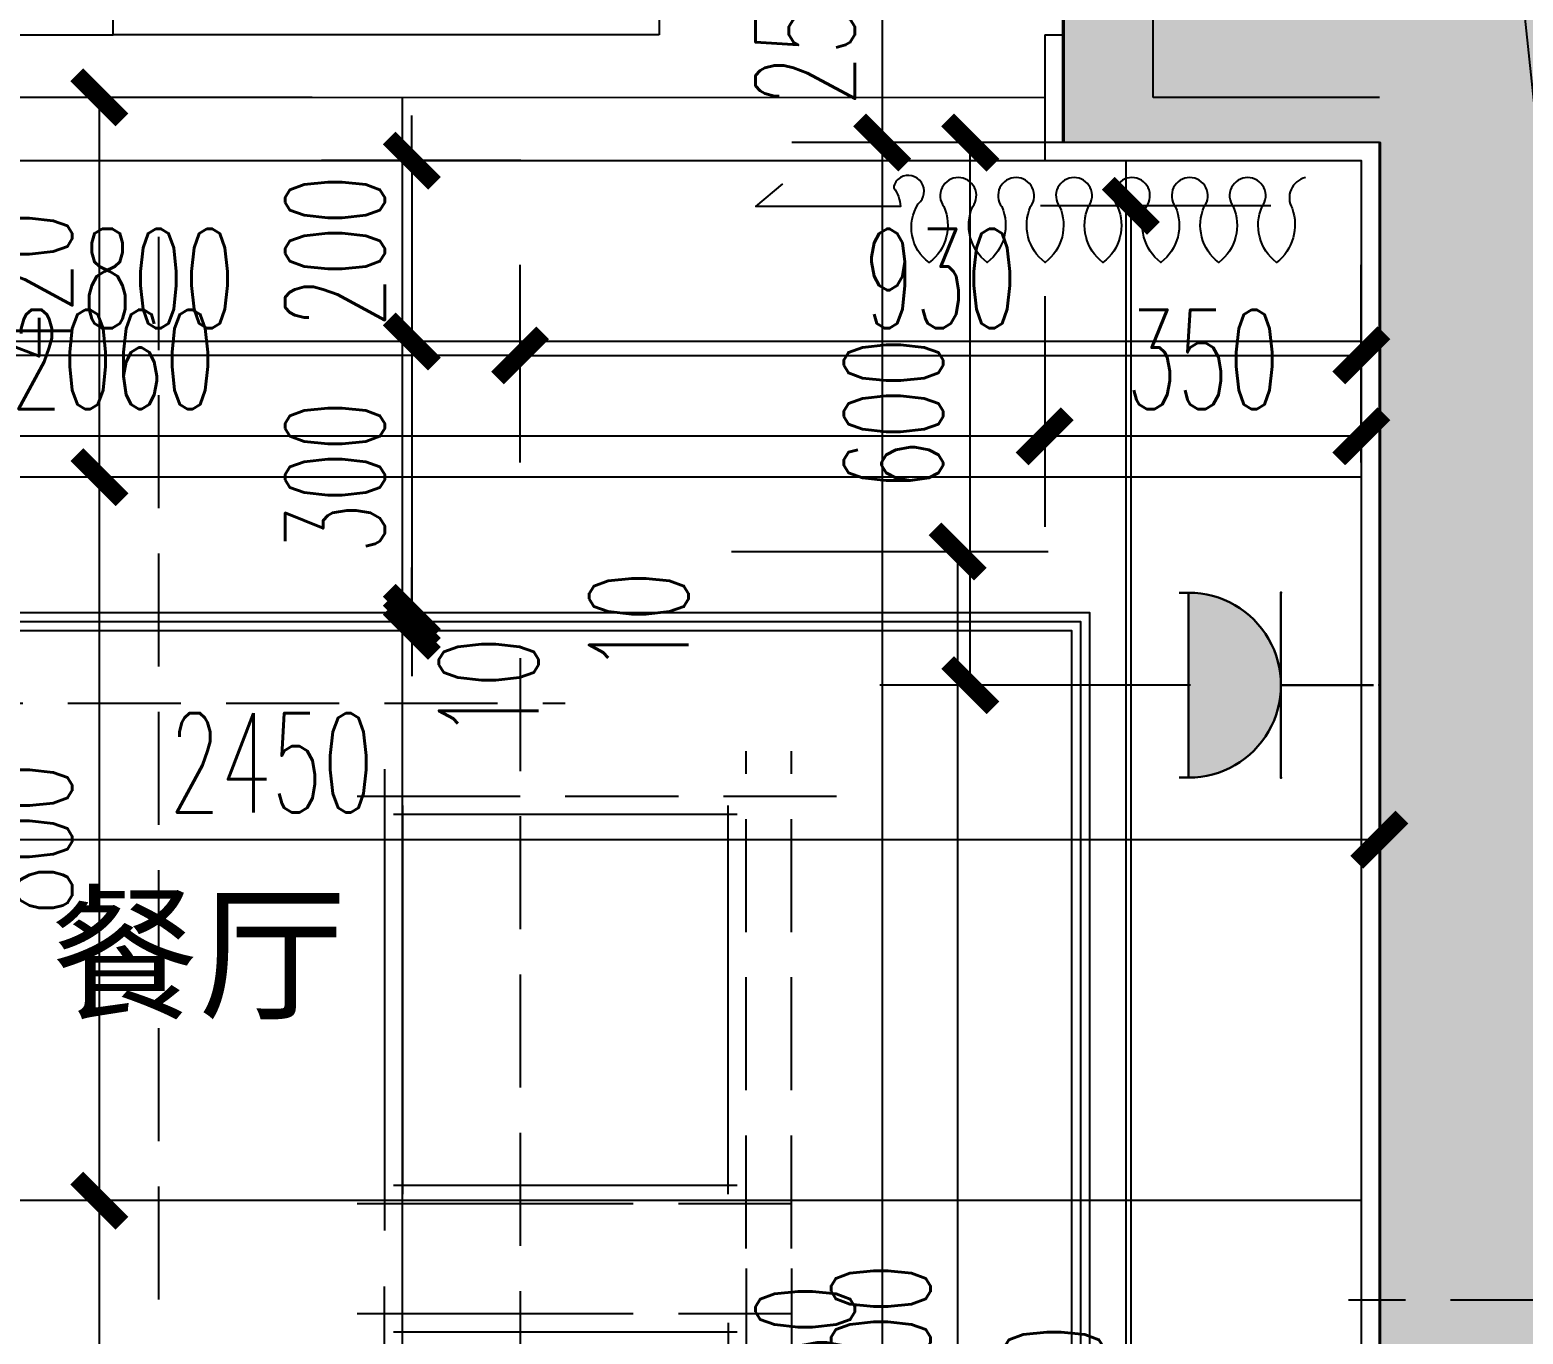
# Model space of a CAD drawing. Extents: x 184967 to 628822, y -100826 to 121332.
# Drawn here: x 396022 to 397674, y -18080 to -16638 of the extents above; entities that cross this region are included whole.
import ezdxf
from ezdxf.enums import TextEntityAlignment as Align

# ---------------------------------------------------------------- set-up
doc = ezdxf.new("R2010")
doc.units = 0
doc.header["$MEASUREMENT"] = 0
doc.linetypes.add('__DASH', pattern=[0.35, 0.25, -0.1])
doc.linetypes.add('DASH', pattern=[0.35, 0.25, -0.1])
for name, color, linetype in [('0-地面', 251, 'Continuous'), ('0-活动家具', 55, 'Continuous'), ('0-装饰完成面', 47, 'Continuous'), ('column', 6, 'Continuous'), ('DIM-墙体定位', 146, 'Continuous'), ('DIM-完成面定位', 146, 'Continuous'), ('E-给水', 34, 'Continuous'), ('P11-平面门扇', 47, 'Continuous'), ('P13-文字说明', 52, 'Continuous'), ('T-灯具尺寸', 55, 'Continuous'), ('T01-窗帘', 250, 'Continuous'), ('T03-天花造型', 30, 'Continuous'), ('WALL', 145, 'Continuous'), ('天花尺寸', 30, 'Continuous'), ('家具尺寸', 8, 'Continuous')]:
    doc.layers.add(name, color=color, linetype=linetype)
for name, color, linetype, lineweight in [('03-col-5F~23F$0$$0$COLU', 6, 'Continuous', 0), ('03-col-5F~23F$0$$0$COLU_HATCH', 251, 'Continuous', 0), ('4#6#-col-2F~31F$0$COLU_HATCH', 251, 'Continuous', 0), ('E-插座', 60, 'Continuous', 30)]:
    doc.layers.add(name, color=color, linetype=linetype, lineweight=lineweight)
doc.styles.add('_TCH_LABEL', font='COMPLEX', dxfattribs={"bigfont": 'GBCBIG'})
doc.styles.get("Standard").update_dxf_attribs({"font": 'gbenor.shx', "bigfont": 'gbcbig.shx'})
doc.styles.add('尺寸标注', font='txt.shx', dxfattribs={"width": 0.6, "height": 110})
doc.styles.add('文字标注', font='')
doc.styles.get('文字标注').set_extended_font_data('SimSun')
doc.dimstyles.new('1-50', dxfattribs={"dimscale": 50, "dimtxt": 110, "dimasz": 1, "dimexe": 2, "dimexo": 2, "dimgap": 0.6, "dimtad": 1, "dimdec": 0, "dimrnd": 5, "dimtxsty": '尺寸标注', "dimblk": 'ARCHTICK', "dimcen": 2.5, "dimclrd": 251, "dimclre": 251, "dimclrt": 50, "dimadec": 0, "dimazin": 0, "dimtfac": 1, "dimtdec": 0, "dimtix": 1, "dimtmove": 2, "dimatfit": 3, "dimldrblk": 'DOT', "dimfxl": 0, "dimarcsym": 0})
doc.dimstyles.new('标注', dxfattribs={"dimtxt": 2.5, "dimasz": 1.5, "dimexe": 1.25, "dimexo": 0.625, "dimgap": 0, "dimtad": 1, "dimdsep": 46, "dimtxsty": 'Standard', "dimblk": 'z', "dimcen": 2.5, "dimadec": 0, "dimazin": 0, "dimtm": 1e-09, "dimtfac": 1, "dimtmove": 0, "dimatfit": 3, "dimldrblk": 'z', "dimfxl": 0, "dimarcsym": 0})

# ---------------------------------------------------------------- blocks, each defined once
blk = doc.blocks.new('$DorLib2D$00000138')
at = {"color": 0, "linetype": 'Continuous'}
for p, q in [((-0.2875, 0), (-0.2875, 0.15378)), ((-0.2875, 0.15378), (0, 0.15378)), ((0, 0.15378), (0, 0)), ((0.2875, 0.15378), (0, 0.15378)), ((0.2875, 0), (0.2875, 0.15378)), ((-0.5, -0.13986), (-0.5, 0)), ((-0.5, 0), (-0.21875, 0)), ((0, 0), (-0.2875, 0)), ((-0.21875, 0), (-0.21875, -0.13986)), ((0, 0), (0.2875, 0)), ((0.21875, 0), (0.21875, -0.13986)), ((0.5, 0), (0.21875, 0)), ((0.5, 0), (0.5, -0.19455)), ((0.5, -0.13986), (0.5, 0)), ((-0.21875, -0.13986), (-0.5, -0.13986)), ((0.21875, -0.13986), (0.5, -0.13986)), ((-0.18567, -0.186), (-0.03702, -0.186)), ((-0.03702, -0.186), (-0.10186, -0.25826)), ((-0.10186, -0.25826), (-0.10186, -0.186)), ((0.18567, -0.186), (0.03702, -0.186)), ((0.03702, -0.186), (0.10186, -0.25826)), ((0.10186, -0.25826), (0.10186, -0.186))]:
    blk.add_line(p, q, dxfattribs=at)
blk = doc.blocks.new('cz1')
at = {"layer": '0-活动家具', "linetype": 'DASH', "ltscale": 500}
for p, q in [((281488.1, -41053.4), (281488.1, -41953.4)), ((281438.1, -41903.4), (283338.1, -41903.4)), ((281591.1, -42253.4), (281591.1, -41903.4)), ((282041.1, -41903.4), (282041.1, -42253.4)), ((282163.1, -41903.4), (282163.1, -42253.4)), ((282091.1, -42153.4), (281541.1, -42153.4)), ((282113.1, -42153.4), (282663.1, -42153.4)), ((282091.1, -42203.4), (281541.1, -42203.4)), ((282113.1, -42203.4), (282663.1, -42203.4))]:
    blk.add_line(p, q, dxfattribs=at)
at = {"layer": '0-活动家具', "color": 250, "ltscale": 500}
for p, q in [((281591.1, -41903.4), (281591.1, -41723.4)), ((282041.1, -41723.4), (282041.1, -41903.4)), ((282163.1, -41723.4), (282163.1, -41903.4)), ((281561.1, -41753.4), (282071.1, -41753.4)), ((282643.1, -41753.4), (282133.1, -41753.4)), ((281601.1, -41773.4), (282031.1, -41773.4)), ((281611.1, -41903.4), (281611.1, -41763.4)), ((282021.1, -41763.4), (282021.1, -41903.4)), ((282603.1, -41773.4), (282173.1, -41773.4)), ((282183.1, -41763.4), (282183.1, -41903.4)), ((281611.1, -42143.4), (281611.1, -41903.4)), ((282021.1, -41903.4), (282021.1, -42143.4)), ((282183.1, -41903.4), (282183.1, -42143.4)), ((282031.1, -42133.4), (281601.1, -42133.4)), ((282173.1, -42133.4), (282603.1, -42133.4))]:
    blk.add_line(p, q, dxfattribs=at)
blk = doc.blocks.new('_ArchTick')
at = {"color": 0, "linetype": 'ByBlock', "const_width": 0.4}
blk.add_lwpolyline([(-0.5, -0.5), (0.5, 0.5)], dxfattribs=at)
blk = doc.blocks.new('*D1148')
at = {"layer": 'Defpoints', "color": 0, "linetype": 'ByBlock', "transparency": 16777216}
for p in [(394814.6, -17362.2), (396164.6, -18113.2), (394814.6, -18544)]:
    blk.add_point(p, dxfattribs=at)
at = {"layer": 'T-灯具尺寸', "color": 251, "lineweight": -2, "transparency": 16777216}
for p, q in [((394814.6, -18294), (394814.6, -18644)), ((396164.6, -18294), (396164.6, -18644)), ((396164.6, -18544), (394814.6, -18544))]:
    blk.add_line(p, q, dxfattribs=at)
at = {"layer": 'T-灯具尺寸', "color": 251, "linetype": 'ByBlock', "lineweight": -2, "transparency": 16777216, "xscale": 50, "yscale": 50, "zscale": 50, "rotation": 180}
blk.add_blockref('_ArchTick', (394814.6, -18544), dxfattribs=at)
at = {"layer": 'T-灯具尺寸', "color": 251, "linetype": 'ByBlock', "lineweight": -2, "transparency": 16777216, "xscale": 50, "yscale": 50, "zscale": 50}
blk.add_blockref('_ArchTick', (396164.6, -18544), dxfattribs=at)
at = {"layer": 'T-灯具尺寸', "color": 50, "linetype": 'ByBlock', "transparency": 16777216, "insert": (395489.6, -18459), "char_height": 110, "attachment_point": 5, "style": '尺寸标注'}
blk.add_mtext('1350', dxfattribs=at)
blk = doc.blocks.new('_Dot')
at = {"color": 0, "linetype": 'ByBlock', "lineweight": -2}
blk.add_line((-0.5, 0), (-1, 0), dxfattribs=at)
at = {"color": 0, "linetype": 'ByBlock', "const_width": 0.5}
blk.add_lwpolyline([(-0.25, 0, 1), (0.25, 0, 1)], format="xyb", close=True, dxfattribs=at)
blk = doc.blocks.new('*U913')
h = blk.add_hatch(color=256)
edge = h.paths.add_edge_path()
edge.add_ellipse((117.7, 211), major_axis=(72.3, 72.3), ratio=1, start_angle=135, end_angle=224.9997)
edge.add_line((117.7, 108.8), (117.7, 108.8))
edge.add_ellipse((117.7, 211), major_axis=(72.3, 72.3), ratio=1, start_angle=225.0003, end_angle=315)
edge.add_line((219.9, 211), (15.5, 211))
for p, q in [((15.5, 221.2), (15.5, 211)), ((219.9, 221.2), (219.9, 211)), ((219.9, 211), (15.5, 211)), ((15.5, 108.8), (219.9, 108.8)), ((117.7, 108.8), (117.7, 6.5))]:
    blk.add_line(p, q)
at = {"extrusion": (0, 0, -1)}
blk.add_ellipse((117.7, 211), major_axis=(72.3, 72.3), ratio=1, start_param=0.785398, end_param=3.926991, dxfattribs=at)
for p in [(15.5, 108.8), (219.9, 108.8), (117.7, 0)]:
    blk.add_point(p)
at = {"style": '_TCH_LABEL', "text_generation_flag": 4}
blk.add_text('P', height=0.00409, dxfattribs=at).set_placement((117.7, 0))
at = {"style": '_TCH_LABEL'}
blk.add_attdef('B', text='', height=84.1, dxfattribs=at).set_placement((174.6, 51.2), align=Align.MIDDLE)
blk = doc.blocks.new('*D1187')
at = {"layer": 'Defpoints', "color": 0, "linetype": 'ByBlock', "transparency": 16777216}
for p in [(397062.3, -16762.2), (397303.6, -16762.2), (397405.9, -17362.2)]:
    blk.add_point(p, dxfattribs=at)
at = {"layer": 'E-插座', "color": 251, "lineweight": -2, "transparency": 16777216}
for p, q in [((397203.6, -16762.2), (396962.3, -16762.2)), ((397062.3, -17362.2), (397062.3, -16762.2)), ((397305.9, -17362.2), (396962.3, -17362.2))]:
    blk.add_line(p, q, dxfattribs=at)
at = {"layer": 'E-插座', "color": 251, "linetype": 'ByBlock', "lineweight": -2, "transparency": 16777216, "xscale": 50, "yscale": 50, "zscale": 50}
for p, rotation in [((397062.3, -16762.2), 90), ((397062.3, -17362.2), 270)]:
    blk.add_blockref('_ArchTick', p, dxfattribs=dict(at, rotation=rotation))
at = {"layer": 'E-插座', "color": 50, "linetype": 'ByBlock', "transparency": 16777216, "insert": (396977.3, -17062.2), "char_height": 110, "attachment_point": 5, "rotation": 90, "style": '尺寸标注'}
blk.add_mtext('600', dxfattribs=at)
blk = doc.blocks.new('*D1366')
at = {"layer": 'Defpoints', "color": 0, "linetype": 'ByBlock', "transparency": 16777216}
for p in [(397164.6, -16512.2), (396964.8, -16762.2), (397164.6, -16762.2)]:
    blk.add_point(p, dxfattribs=at)
at = {"layer": 'DIM-墙体定位', "color": 251, "lineweight": -2, "transparency": 16777216}
for p, q in [((397064.6, -16512.2), (396864.8, -16512.2)), ((396964.8, -16512.2), (396964.8, -16762.2)), ((397064.6, -16762.2), (396864.8, -16762.2))]:
    blk.add_line(p, q, dxfattribs=at)
at = {"layer": 'DIM-墙体定位', "color": 251, "linetype": 'ByBlock', "lineweight": -2, "transparency": 16777216, "xscale": 50, "yscale": 50, "zscale": 50}
for p, rotation in [((396964.8, -16512.2), 90), ((396964.8, -16762.2), 270)]:
    blk.add_blockref('_ArchTick', p, dxfattribs=dict(at, rotation=rotation))
at = {"layer": 'DIM-墙体定位', "color": 50, "linetype": 'ByBlock', "transparency": 16777216, "insert": (396879.8, -16637.2), "char_height": 110, "attachment_point": 5, "rotation": 90, "style": '尺寸标注'}
blk.add_mtext('250', dxfattribs=at)
blk = doc.blocks.new('*D1367')
at = {"layer": 'Defpoints', "color": 0, "linetype": 'ByBlock', "transparency": 16777216}
for p in [(397164.6, -16762.2), (396964.8, -19512.2), (397514.6, -19512.2)]:
    blk.add_point(p, dxfattribs=at)
at = {"layer": 'DIM-墙体定位', "color": 251, "lineweight": -2, "transparency": 16777216}
for p, q in [((397064.6, -16762.2), (396864.8, -16762.2)), ((396964.8, -16762.2), (396964.8, -19512.2)), ((397214.8, -19512.2), (396864.8, -19512.2))]:
    blk.add_line(p, q, dxfattribs=at)
at = {"layer": 'DIM-墙体定位', "color": 251, "linetype": 'ByBlock', "lineweight": -2, "transparency": 16777216, "xscale": 50, "yscale": 50, "zscale": 50}
for p, rotation in [((396964.8, -16762.2), 90), ((396964.8, -19512.2), 270)]:
    blk.add_blockref('_ArchTick', p, dxfattribs=dict(at, rotation=rotation))
at = {"layer": 'DIM-墙体定位', "color": 50, "linetype": 'ByBlock', "transparency": 16777216, "insert": (396879.8, -18137.2), "char_height": 110, "attachment_point": 5, "rotation": 90, "style": '尺寸标注'}
blk.add_mtext('2750', dxfattribs=at)
blk = doc.blocks.new('*D1504')
at = {"layer": 'Defpoints', "color": 0, "linetype": 'ByBlock', "transparency": 16777216}
for p in [(397144.6, -16832.2), (397494.6, -16832.2), (397144.6, -17087)]:
    blk.add_point(p, dxfattribs=at)
at = {"layer": 'DIM-完成面定位', "color": 251, "lineweight": -2, "transparency": 16777216}
for p, q in [((397144.6, -16932.2), (397144.6, -17187)), ((397494.6, -16932.2), (397494.6, -17187)), ((397494.6, -17087), (397144.6, -17087))]:
    blk.add_line(p, q, dxfattribs=at)
at = {"layer": 'DIM-完成面定位', "color": 251, "linetype": 'ByBlock', "lineweight": -2, "transparency": 16777216, "xscale": 50, "yscale": 50, "zscale": 50, "rotation": 180}
blk.add_blockref('_ArchTick', (397144.6, -17087), dxfattribs=at)
at = {"layer": 'DIM-完成面定位', "color": 251, "linetype": 'ByBlock', "lineweight": -2, "transparency": 16777216, "xscale": 50, "yscale": 50, "zscale": 50}
blk.add_blockref('_ArchTick', (397494.6, -17087), dxfattribs=at)
at = {"layer": 'DIM-完成面定位', "color": 50, "linetype": 'ByBlock', "transparency": 16777216, "insert": (397319.6, -17002), "char_height": 110, "attachment_point": 5, "style": '尺寸标注'}
blk.add_mtext('350', dxfattribs=at)
blk = doc.blocks.new('*D1505')
at = {"layer": 'Defpoints', "color": 0, "linetype": 'ByBlock', "transparency": 16777216}
for p in [(395084.6, -16812.2), (397144.6, -16832.2), (395084.6, -17087)]:
    blk.add_point(p, dxfattribs=at)
at = {"layer": 'DIM-完成面定位', "color": 251, "lineweight": -2, "transparency": 16777216}
for p, q in [((395084.6, -16912.2), (395084.6, -17187)), ((397144.6, -16932.2), (397144.6, -17187)), ((397144.6, -17087), (395084.6, -17087))]:
    blk.add_line(p, q, dxfattribs=at)
at = {"layer": 'DIM-完成面定位', "color": 251, "linetype": 'ByBlock', "lineweight": -2, "transparency": 16777216, "xscale": 50, "yscale": 50, "zscale": 50, "rotation": 180}
blk.add_blockref('_ArchTick', (395084.6, -17087), dxfattribs=at)
at = {"layer": 'DIM-完成面定位', "color": 251, "linetype": 'ByBlock', "lineweight": -2, "transparency": 16777216, "xscale": 50, "yscale": 50, "zscale": 50}
blk.add_blockref('_ArchTick', (397144.6, -17087), dxfattribs=at)
at = {"layer": 'DIM-完成面定位', "color": 50, "linetype": 'ByBlock', "transparency": 16777216, "insert": (396114.6, -17002), "char_height": 110, "attachment_point": 5, "style": '尺寸标注'}
blk.add_mtext('2060', dxfattribs=at)
blk = doc.blocks.new('*D1506')
at = {"layer": 'Defpoints', "color": 0, "linetype": 'ByBlock', "transparency": 16777216}
for p in [(397494.6, -16832.2), (397239.8, -19532.2), (397494.6, -19532.2)]:
    blk.add_point(p, dxfattribs=at)
at = {"layer": 'DIM-完成面定位', "color": 251, "lineweight": -2, "transparency": 16777216}
for p, q in [((397394.6, -16832.2), (397139.8, -16832.2)), ((397239.8, -16832.2), (397239.8, -19532.2)), ((397394.6, -19532.2), (397139.8, -19532.2))]:
    blk.add_line(p, q, dxfattribs=at)
at = {"layer": 'DIM-完成面定位', "color": 251, "linetype": 'ByBlock', "lineweight": -2, "transparency": 16777216, "xscale": 50, "yscale": 50, "zscale": 50}
for p, rotation in [((397239.8, -16832.2), 90), ((397239.8, -19532.2), 270)]:
    blk.add_blockref('_ArchTick', p, dxfattribs=dict(at, rotation=rotation))
at = {"layer": 'DIM-完成面定位', "color": 50, "linetype": 'ByBlock', "transparency": 16777216, "insert": (397154.8, -18182.2), "char_height": 110, "attachment_point": 5, "rotation": 90, "style": '尺寸标注'}
blk.add_mtext('2700', dxfattribs=at)
blk = doc.blocks.new('*D1590')
at = {"layer": 'Defpoints', "color": 0, "linetype": 'ByBlock', "transparency": 16777216}
for p in [(395764.5, -16997.5), (395764.5, -17215.9), (396564.5, -17215.9)]:
    blk.add_point(p, dxfattribs=at)
at = {"layer": '家具尺寸', "color": 251, "lineweight": -2, "transparency": 16777216}
for p, q in [((395764.5, -17115.9), (395764.5, -16897.5)), ((396564.5, -17115.9), (396564.5, -16897.5)), ((396564.5, -16997.5), (395764.5, -16997.5))]:
    blk.add_line(p, q, dxfattribs=at)
at = {"layer": '家具尺寸', "color": 251, "linetype": 'ByBlock', "lineweight": -2, "transparency": 16777216, "xscale": 50, "yscale": 50, "zscale": 50, "rotation": 180}
blk.add_blockref('_ArchTick', (395764.5, -16997.5), dxfattribs=at)
at = {"layer": '家具尺寸', "color": 251, "linetype": 'ByBlock', "lineweight": -2, "transparency": 16777216, "xscale": 50, "yscale": 50, "zscale": 50}
blk.add_blockref('_ArchTick', (396564.5, -16997.5), dxfattribs=at)
at = {"layer": '家具尺寸', "color": 50, "linetype": 'ByBlock', "transparency": 16777216, "insert": (396164.5, -16912.5), "char_height": 110, "attachment_point": 5, "style": '尺寸标注'}
blk.add_mtext('800', dxfattribs=at)
blk = doc.blocks.new('*D1591')
at = {"layer": 'Defpoints', "color": 0, "linetype": 'ByBlock', "transparency": 16777216}
for p in [(396564.5, -17214.4), (396564.5, -19014.4), (397048.3, -19014.4)]:
    blk.add_point(p, dxfattribs=at)
at = {"layer": '家具尺寸', "color": 251, "lineweight": -2, "transparency": 16777216}
for p, q in [((396798.3, -17214.4), (397148.3, -17214.4)), ((397048.3, -17214.4), (397048.3, -19014.4)), ((396798.3, -19014.4), (397148.3, -19014.4))]:
    blk.add_line(p, q, dxfattribs=at)
at = {"layer": '家具尺寸', "color": 251, "linetype": 'ByBlock', "lineweight": -2, "transparency": 16777216, "xscale": 50, "yscale": 50, "zscale": 50}
for p, rotation in [((397048.3, -17214.4), 90), ((397048.3, -19014.4), 270)]:
    blk.add_blockref('_ArchTick', p, dxfattribs=dict(at, rotation=rotation))
at = {"layer": '家具尺寸', "color": 50, "linetype": 'ByBlock', "transparency": 16777216, "insert": (396963.3, -18114.4), "char_height": 110, "attachment_point": 5, "rotation": 90, "style": '尺寸标注'}
blk.add_mtext('1800', dxfattribs=at)
blk = doc.blocks.new('*D1648')
at = {"layer": 'Defpoints', "color": 0, "linetype": 'ByBlock', "transparency": 16777216}
for p in [(397494.6, -16997.5), (396564.5, -17215.9), (397494.6, -17215.9)]:
    blk.add_point(p, dxfattribs=at)
at = {"layer": '家具尺寸', "color": 251, "lineweight": -2, "transparency": 16777216}
for p, q in [((396564.5, -17115.9), (396564.5, -16897.5)), ((397494.6, -17115.9), (397494.6, -16897.5)), ((396564.5, -16997.5), (397494.6, -16997.5))]:
    blk.add_line(p, q, dxfattribs=at)
at = {"layer": '家具尺寸', "color": 251, "linetype": 'ByBlock', "lineweight": -2, "transparency": 16777216, "xscale": 50, "yscale": 50, "zscale": 50, "rotation": 180}
blk.add_blockref('_ArchTick', (396564.5, -16997.5), dxfattribs=at)
at = {"layer": '家具尺寸', "color": 251, "linetype": 'ByBlock', "lineweight": -2, "transparency": 16777216, "xscale": 50, "yscale": 50, "zscale": 50}
blk.add_blockref('_ArchTick', (397494.6, -16997.5), dxfattribs=at)
at = {"layer": '家具尺寸', "color": 50, "linetype": 'ByBlock', "transparency": 16777216, "insert": (397029.6, -16912.5), "char_height": 110, "attachment_point": 5, "style": '尺寸标注'}
blk.add_mtext('930', dxfattribs=at)
blk = doc.blocks.new('*D1663')
at = {"layer": 'Defpoints', "color": 0, "linetype": 'ByBlock', "transparency": 16777216}
for p in [(396665.3, -16782.2), (396444.8, -16982.2), (396665.3, -16982.2)]:
    blk.add_point(p, dxfattribs=at)
at = {"layer": '天花尺寸', "color": 251, "lineweight": -2, "transparency": 16777216}
for p, q in [((396444.8, -16782.2), (396444.8, -16732.2)), ((396565.3, -16782.2), (396344.8, -16782.2)), ((396444.8, -16782.2), (396444.8, -16982.2)), ((396565.3, -16982.2), (396344.8, -16982.2)), ((396444.8, -16982.2), (396444.8, -17032.2))]:
    blk.add_line(p, q, dxfattribs=at)
at = {"layer": '天花尺寸', "color": 251, "linetype": 'ByBlock', "lineweight": -2, "transparency": 16777216, "xscale": 50, "yscale": 50, "zscale": 50}
for p, rotation in [((396444.8, -16782.2), 270), ((396444.8, -16982.2), 90)]:
    blk.add_blockref('_ArchTick', p, dxfattribs=dict(at, rotation=rotation))
at = {"layer": '天花尺寸', "color": 50, "linetype": 'ByBlock', "transparency": 16777216, "insert": (396359.8, -16882.2), "char_height": 110, "attachment_point": 5, "rotation": 90, "style": '尺寸标注'}
blk.add_mtext('200', dxfattribs=at)
blk = doc.blocks.new('*D1664')
at = {"layer": 'Defpoints', "color": 0, "linetype": 'ByBlock', "transparency": 16777216}
for p in [(396665.3, -16982.2), (396444.8, -17282.2), (396665.3, -17282.2)]:
    blk.add_point(p, dxfattribs=at)
at = {"layer": '天花尺寸', "color": 251, "lineweight": -2, "transparency": 16777216}
for p, q in [((396565.3, -16982.2), (396344.8, -16982.2)), ((396444.8, -16982.2), (396444.8, -17282.2)), ((396565.3, -17282.2), (396344.8, -17282.2))]:
    blk.add_line(p, q, dxfattribs=at)
at = {"layer": '天花尺寸', "color": 251, "linetype": 'ByBlock', "lineweight": -2, "transparency": 16777216, "xscale": 50, "yscale": 50, "zscale": 50}
for p, rotation in [((396444.8, -16982.2), 90), ((396444.8, -17282.2), 270)]:
    blk.add_blockref('_ArchTick', p, dxfattribs=dict(at, rotation=rotation))
at = {"layer": '天花尺寸', "color": 50, "linetype": 'ByBlock', "transparency": 16777216, "insert": (396359.8, -17132.2), "char_height": 110, "attachment_point": 5, "rotation": 90, "style": '尺寸标注'}
blk.add_mtext('300', dxfattribs=at)
blk = doc.blocks.new('*D1665')
at = {"layer": 'Defpoints', "color": 0, "linetype": 'ByBlock', "transparency": 16777216}
for p in [(396665.3, -17282.2), (396444.8, -17292.2), (396665.3, -17292.2)]:
    blk.add_point(p, dxfattribs=at)
at = {"layer": '天花尺寸', "color": 251, "lineweight": -2, "transparency": 16777216}
for p, q in [((396444.8, -17282.2), (396444.8, -17232.2)), ((396565.3, -17282.2), (396344.8, -17282.2)), ((396444.8, -17282.2), (396444.8, -17292.2)), ((396565.3, -17292.2), (396344.8, -17292.2)), ((396444.8, -17292.2), (396444.8, -17342.2))]:
    blk.add_line(p, q, dxfattribs=at)
at = {"layer": '天花尺寸', "color": 251, "linetype": 'ByBlock', "lineweight": -2, "transparency": 16777216, "xscale": 50, "yscale": 50, "zscale": 50}
for p, rotation in [((396444.8, -17282.2), 270), ((396444.8, -17292.2), 90)]:
    blk.add_blockref('_ArchTick', p, dxfattribs=dict(at, rotation=rotation))
at = {"layer": '天花尺寸', "color": 50, "linetype": 'ByBlock', "transparency": 16777216, "insert": (396529.8, -17365), "char_height": 110, "attachment_point": 5, "rotation": 90, "style": '尺寸标注'}
blk.add_mtext('10', dxfattribs=at)
blk = doc.blocks.new('*D1685')
at = {"layer": 'Defpoints', "color": 0, "linetype": 'ByBlock', "transparency": 16777216}
for p in [(396444.8, -17292.2), (396665.3, -17292.2), (396665.3, -17302.2)]:
    blk.add_point(p, dxfattribs=at)
at = {"layer": '天花尺寸', "color": 251, "lineweight": -2, "transparency": 16777216}
for p, q in [((396444.8, -17292.2), (396444.8, -17242.2)), ((396565.3, -17292.2), (396344.8, -17292.2)), ((396565.3, -17302.2), (396344.8, -17302.2)), ((396444.8, -17302.2), (396444.8, -17292.2)), ((396444.8, -17302.2), (396444.8, -17352.2))]:
    blk.add_line(p, q, dxfattribs=at)
at = {"layer": '天花尺寸', "color": 251, "linetype": 'ByBlock', "lineweight": -2, "transparency": 16777216, "xscale": 50, "yscale": 50, "zscale": 50}
for p, rotation in [((396444.8, -17292.2), 270), ((396444.8, -17302.2), 90)]:
    blk.add_blockref('_ArchTick', p, dxfattribs=dict(at, rotation=rotation))
at = {"layer": '天花尺寸', "color": 50, "linetype": 'ByBlock', "transparency": 16777216, "insert": (396695.8, -17292.2), "char_height": 110, "attachment_point": 5, "rotation": 90, "style": '尺寸标注'}
blk.add_mtext('10', dxfattribs=at)
blk = doc.blocks.new('z')
blk.add_line((0, 0), (-1, 0))
blk.add_lwpolyline([(-1.171, 1.173, 0.36, 0.21, 0), (0, 0, 0.21, 0.36, 0), (-1.171, -1.173, 0.36, 0.36, 0)], format="xyseb")
blk = doc.blocks.new('*D1892')
at = {"layer": 'Defpoints', "color": 0, "linetype": 'ByBlock', "transparency": 16777216}
for p in [(395064.6, -17347.7), (397514.6, -17347.7), (397514.6, -17533)]:
    blk.add_point(p, dxfattribs=at)
at = {"layer": 'DIM-墙体定位', "color": 251, "lineweight": -2, "transparency": 16777216}
for p, q in [((395064.6, -17447.7), (395064.6, -17633)), ((397514.6, -17447.7), (397514.6, -17633)), ((395064.6, -17533), (397514.6, -17533))]:
    blk.add_line(p, q, dxfattribs=at)
at = {"layer": 'DIM-墙体定位', "color": 251, "linetype": 'ByBlock', "lineweight": -2, "transparency": 16777216, "xscale": 50, "yscale": 50, "zscale": 50, "rotation": 180}
blk.add_blockref('_ArchTick', (395064.6, -17533), dxfattribs=at)
at = {"layer": 'DIM-墙体定位', "color": 251, "linetype": 'ByBlock', "lineweight": -2, "transparency": 16777216, "xscale": 50, "yscale": 50, "zscale": 50}
blk.add_blockref('_ArchTick', (397514.6, -17533), dxfattribs=at)
at = {"layer": 'DIM-墙体定位', "color": 50, "linetype": 'ByBlock', "transparency": 16777216, "insert": (396289.6, -17448), "char_height": 110, "attachment_point": 5, "style": '尺寸标注'}
blk.add_mtext('2450', dxfattribs=at)
blk = doc.blocks.new('*D1966')
at = {"layer": '0-地面', "color": 251, "lineweight": -2, "transparency": 16777216}
for p, q in [((396334.6, -17932.2), (395999.3, -17932.2)), ((396099.3, -18732.2), (396099.3, -17932.2)), ((396334.6, -18732.2), (395999.3, -18732.2))]:
    blk.add_line(p, q, dxfattribs=at)
at = {"layer": 'Defpoints', "color": 0, "linetype": 'ByBlock', "transparency": 16777216}
for p in [(396099.3, -17932.2), (396434.6, -17932.2), (396434.6, -18732.2)]:
    blk.add_point(p, dxfattribs=at)
at = {"layer": '0-地面', "color": 251, "linetype": 'ByBlock', "lineweight": -2, "transparency": 16777216, "xscale": 50, "yscale": 50, "zscale": 50}
for p, rotation in [((396099.3, -17932.2), 90), ((396099.3, -18732.2), 270)]:
    blk.add_blockref('_ArchTick', p, dxfattribs=dict(at, rotation=rotation))
at = {"layer": '0-地面', "color": 50, "linetype": 'ByBlock', "transparency": 16777216, "insert": (396014.3, -18332.2), "char_height": 110, "attachment_point": 5, "rotation": 90, "style": '尺寸标注'}
blk.add_mtext('800', dxfattribs=at)
blk = doc.blocks.new('*D1967')
at = {"layer": '0-地面', "color": 251, "lineweight": -2, "transparency": 16777216}
for p, q in [((396334.6, -17132.2), (395999.3, -17132.2)), ((396099.3, -17932.2), (396099.3, -17132.2)), ((396334.6, -17932.2), (395999.3, -17932.2))]:
    blk.add_line(p, q, dxfattribs=at)
at = {"layer": 'Defpoints', "color": 0, "linetype": 'ByBlock', "transparency": 16777216}
for p in [(396099.3, -17132.2), (396434.6, -17132.2), (396434.6, -17932.2)]:
    blk.add_point(p, dxfattribs=at)
at = {"layer": '0-地面', "color": 251, "linetype": 'ByBlock', "lineweight": -2, "transparency": 16777216, "xscale": 50, "yscale": 50, "zscale": 50}
for p, rotation in [((396099.3, -17132.2), 90), ((396099.3, -17932.2), 270)]:
    blk.add_blockref('_ArchTick', p, dxfattribs=dict(at, rotation=rotation))
at = {"layer": '0-地面', "color": 50, "linetype": 'ByBlock', "transparency": 16777216, "insert": (396014.3, -17532.2), "char_height": 110, "attachment_point": 5, "rotation": 90, "style": '尺寸标注'}
blk.add_mtext('800', dxfattribs=at)
blk = doc.blocks.new('*D1968')
at = {"layer": '0-地面', "color": 251, "lineweight": -2, "transparency": 16777216}
for p, q in [((396334.6, -16712.2), (395999.3, -16712.2)), ((396099.3, -17132.2), (396099.3, -16712.2)), ((396334.6, -17132.2), (395999.3, -17132.2))]:
    blk.add_line(p, q, dxfattribs=at)
at = {"layer": 'Defpoints', "color": 0, "linetype": 'ByBlock', "transparency": 16777216}
for p in [(396099.3, -16712.2), (396434.6, -16712.2), (396434.6, -17132.2)]:
    blk.add_point(p, dxfattribs=at)
at = {"layer": '0-地面', "color": 251, "linetype": 'ByBlock', "lineweight": -2, "transparency": 16777216, "xscale": 50, "yscale": 50, "zscale": 50}
for p, rotation in [((396099.3, -16712.2), 90), ((396099.3, -17132.2), 270)]:
    blk.add_blockref('_ArchTick', p, dxfattribs=dict(at, rotation=rotation))
at = {"layer": '0-地面', "color": 50, "linetype": 'ByBlock', "transparency": 16777216, "insert": (396014.3, -16922.2), "char_height": 110, "attachment_point": 5, "rotation": 90, "style": '尺寸标注'}
blk.add_mtext('420', dxfattribs=at)
blk = doc.blocks.new('03-col-5F~23F')
at = {"layer": '03-col-5F~23F$0$$0$COLU_HATCH'}
blk.add_hatch(color=256, dxfattribs=at).paths.add_polyline_path([(15765.7, 4020.6), (15800.5, 3823.7), (15111.1, 3702.1), (14633.6, 6410.3), (14288.9, 6349.5), (14245.5, 6595.8), (14787.1, 6691.3), (15273.3, 3933.8)])
at = {"layer": '03-col-5F~23F$0$$0$COLU'}
blk.add_lwpolyline([(15765.7, 4020.6), (15800.5, 3823.7), (15111.1, 3702.1), (14633.6, 6410.3), (14288.9, 6349.5), (14245.5, 6595.8), (14787.1, 6691.3), (15273.3, 3933.8)], close=True, dxfattribs=at)

msp = doc.modelspace()

# ---------------------------------------------------------------- hatches: boundary and pattern name
at = {"layer": '4#6#-col-2F~31F$0$COLU_HATCH'}
msp.add_hatch(color=250, dxfattribs=at).paths.add_polyline_path([(397164.6, -16512.2), (397714.6, -16512.2), (397714.6, -19312.2), (398214.6, -19312.2), (398214.6, -19512.2), (397514.6, -19512.2), (397514.6, -16762.2), (397164.6, -16762.2)])

# ---------------------------------------------------------------- linework, layer by layer
at = {"layer": '0-地面', "color": 250, "linetype": 'ByBlock'}
for p, q in [((397144.6, -16712.6), (395064.6, -16712.2)), ((396434.6, -24212.2), (396434.6, -16712.2)), ((397234.6, -24212.2), (397234.6, -16782.2)), ((397494.6, -17132.2), (395084.6, -17132.2)), ((397494.6, -17932.2), (394584.6, -17932.2))]:
    msp.add_line(p, q, dxfattribs=at)
at = {"layer": '0-活动家具', "color": 250, "linetype": '__DASH', "ltscale": 500}
for p, q in [((396164.6, -16866.6), (396164.6, -19811.8)), ((398943.4, -18042.2), (397480.5, -18042.2))]:
    msp.add_line(p, q, dxfattribs=at)
at = {"layer": '0-装饰完成面', "linetype": 'ByBlock'}
msp.add_line((397144.6, -16642.9), (397164.6, -16642.9), dxfattribs=at)
at = {"layer": '0-装饰完成面'}
msp.add_lwpolyline([(397144.6, -16642.9), (397144.6, -16782.2), (397494.6, -16782.2), (397494.6, -19512.2), (397494.6, -19532.2), (398414.9, -19532.2), (398414.9, -19512.2)], dxfattribs=at)
at = {"layer": 'T01-窗帘', "flags": 128}
msp.add_lwpolyline([(397433, -16800.9, 0.508725), (397418.2, -16834.9, -0.321005), (397401, -16894.9, -0.345323), (397385, -16832.9, 0.618034), (397369, -16800.9, 0.618034), (397353, -16832.9, -0.345323), (397337, -16894.9, -0.345323), (397321, -16832.9, 0.618034), (397305, -16800.9, 0.618034), (397289, -16832.9, -0.345323), (397273, -16894.9, -0.345323), (397257, -16832.9, 0.618034), (397241, -16800.9, 0.618034), (397225, -16832.9, -0.345323), (397209, -16894.9, -0.345323), (397193, -16832.9, 0.618034), (397177, -16800.9, 0.618034), (397161, -16832.9, -0.345323), (397145, -16894.9, -0.345323), (397129, -16832.9, 0.618034), (397113, -16800.9, 0.618034), (397097, -16832.9, -0.345323), (397081, -16894.9, -0.345323), (397065, -16832.9, 0.618034), (397049, -16800.9, 0.618034), (397033, -16832.9, -0.345323), (397017, -16894.9, -0.39698), (397004.7, -16829.9, 0.922028), (396985, -16800.9, 0.239217), (396977.6, -16812.1, -0.140243), (396985, -16832.9), (396825, -16832.9), (396855, -16807.9)], format="xyb", dxfattribs=at)
at = {"layer": 'T03-天花造型', "color": 8, "linetype": 'ByBlock'}
for points in [[(397494.6, -16982.2), (395084.6, -16982.2), (395084.6, -16782.2), (397494.6, -16782.2)], [(395154.6, -19512.2), (397174.6, -19512.2), (397174.6, -17302.2), (395154.6, -17302.2)]]:
    msp.add_lwpolyline(points, close=True, dxfattribs=at)
msp.add_lwpolyline([(397194.6, -19532.2), (397194.6, -17282.2), (395139.6, -17282.2), (395134.6, -17287.2), (395134.6, -19532.2), (397194.6, -19532.2)], dxfattribs=at)
at = {"layer": 'T03-天花造型', "color": 250, "linetype": 'ByBlock'}
msp.add_lwpolyline([(395144.6, -19522.2), (397184.6, -19522.2), (397184.6, -17292.2), (395144.6, -17292.2)], close=True, dxfattribs=at)
at = {"layer": 'WALL'}
for p, q in [((397264.6, -16712.2), (397264.6, -16512.2)), ((397514.6, -16712.2), (397264.6, -16712.2))]:
    msp.add_line(p, q, dxfattribs=at)
msp.add_lwpolyline([(397164.6, -16512.2), (397714.6, -16512.2), (397714.6, -19312.2), (398214.6, -19312.2), (398214.6, -19512.2), (397714.6, -19512.2), (397714.6, -19512.2), (397514.6, -19512.2), (397514.6, -16762.2), (397164.6, -16762.2)], close=True, dxfattribs=at)

# ---------------------------------------------------------------- block references
at = {"layer": '0-活动家具', "color": 1, "linetype": 'ByBlock', "xscale": -1, "rotation": 90}
msp.add_blockref('cz1', (354661.1, 264105.9), dxfattribs=at)
at = {"layer": 'column', "rotation": 349.9999999994567}
msp.add_blockref('03-col-5F~23F', (381992, -20534), dxfattribs=at)
at = {"layer": 'E-插座', "rotation": 90.00000000000001}
msp.add_blockref('*U913', (397514.6, -17479.9), dxfattribs=at)
at = {"layer": 'P11-平面门扇', "xscale": -2100, "yscale": -200, "zscale": 2100}
msp.add_blockref('$DorLib2D$00000138', (396114.6, -16612.2), dxfattribs=at)

# ---------------------------------------------------------------- texts
at = {"layer": 'P13-文字说明', "color": 52, "style": '文字标注'}
msp.add_text('餐厅', height=120, dxfattribs=at).set_placement((396045.1, -17719.3, 0))

# ---------------------------------------------------------------- dimensions: what is measured, and where the dimension line sits
at = {"layer": '0-地面', "linetype": 'ByBlock'}
for base, p1, p2, picture, middle in [((396099.3, -16712.2), (396434.6, -17132.2), (396434.6, -16712.2), '*D1968', (396014.3, -16922.2)), ((396099.3, -17132.2), (396434.6, -17932.2), (396434.6, -17132.2), '*D1967', (396014.3, -17532.2)), ((396099.3, -17932.2), (396434.6, -18732.2), (396434.6, -17932.2), '*D1966', (396014.3, -18332.2))]:
    dim = msp.add_linear_dim(base=base, p1=p1, p2=p2, angle=90, dimstyle='1-50', override={"dimfxl": 100, "dimfxlon": 1}, dxfattribs=at)
    dim.commit()
    dim.dimension.update_dxf_attribs({"geometry": picture, "text_midpoint": middle})
at = {"layer": 'DIM-墙体定位', "color": 55, "linetype": 'ByBlock'}
for base, p1, p2, picture, middle in [((396964.8, -16762.2), (397164.6, -16512.2), (397164.6, -16762.2), '*D1366', (396879.8, -16637.2)), ((396964.8, -19512.2), (397164.6, -16762.2), (397514.6, -19512.2), '*D1367', (396879.8, -18137.2))]:
    dim = msp.add_linear_dim(base=base, p1=p1, p2=p2, angle=90, dimstyle='1-50', override={"dimfxl": 5, "dimfxlon": 1}, dxfattribs=at)
    dim.commit()
    dim.dimension.update_dxf_attribs({"geometry": picture, "text_midpoint": middle})
at = {"layer": 'DIM-墙体定位', "linetype": 'ByBlock'}
dim = msp.add_linear_dim(base=(397514.6, -17533), p1=(395064.6, -17347.7), p2=(397514.6, -17347.7), angle=180, dimstyle='1-50', override={"dimfxl": 100, "dimfxlon": 1}, dxfattribs=at)
dim.commit()
dim.dimension.update_dxf_attribs({"geometry": '*D1892', "text_midpoint": (396289.6, -17448)})
at = {"layer": 'DIM-完成面定位', "linetype": 'ByBlock'}
for base, p1, p2, angle, picture, middle in [((397239.8, -19532.2), (397494.6, -16832.2), (397494.6, -19532.2), 90, '*D1506', (397154.8, -18182.2)), ((395084.6, -17087), (397144.6, -16832.2), (395084.6, -16812.2), 180, '*D1505', (396114.6, -17002)), ((397144.6, -17087), (397494.6, -16832.2), (397144.6, -16832.2), 180, '*D1504', (397319.6, -17002))]:
    dim = msp.add_linear_dim(base=base, p1=p1, p2=p2, angle=angle, dimstyle='1-50', override={"dimfxl": 5, "dimfxlon": 1}, dxfattribs=at)
    dim.commit()
    dim.dimension.update_dxf_attribs({"geometry": picture, "text_midpoint": middle})
at = {"layer": 'E-插座', "color": 55, "linetype": 'ByBlock'}
dim = msp.add_linear_dim(base=(397062.3, -16762.2), p1=(397405.9, -17362.2), p2=(397303.6, -16762.2), angle=90, dimstyle='1-50', override={"dimfxl": 5, "dimfxlon": 1}, dxfattribs=at)
dim.commit()
dim.dimension.update_dxf_attribs({"geometry": '*D1187', "text_midpoint": (396977.3, -17062.2)})
at = {"layer": 'T-灯具尺寸', "color": 55, "linetype": 'ByBlock'}
dim = msp.add_linear_dim(base=(394814.6, -18544), p1=(396164.6, -18113.2), p2=(394814.6, -17362.2), angle=180, dimstyle='1-50', override={"dimfxl": 5, "dimfxlon": 1}, dxfattribs=at)
dim.commit()
dim.dimension.update_dxf_attribs({"geometry": '*D1148', "text_midpoint": (395489.6, -18459)})
at = {"layer": '天花尺寸', "linetype": 'ByBlock'}
for base, p1, p2, picture, middle in [((396444.8, -16982.2), (396665.3, -16782.2), (396665.3, -16982.2), '*D1663', (396359.8, -16882.2)), ((396444.8, -17282.2), (396665.3, -16982.2), (396665.3, -17282.2), '*D1664', (396359.8, -17132.2))]:
    dim = msp.add_linear_dim(base=base, p1=p1, p2=p2, angle=90, dimstyle='1-50', override={"dimfxl": 5, "dimfxlon": 1}, dxfattribs=at)
    dim.commit()
    dim.dimension.update_dxf_attribs({"geometry": picture, "text_midpoint": middle})
for p1, picture, middle in [((396665.3, -17302.2), '*D1685', (396695.8, -17292.2)), ((396665.3, -17282.2), '*D1665', (396529.8, -17365))]:
    dim = msp.add_linear_dim(base=(396444.8, -17292.2), p1=p1, p2=(396665.3, -17292.2), angle=90, dimstyle='1-50', override={"dimfxl": 5, "dimfxlon": 1}, dxfattribs=at)
    dim.commit()
    dim.dimension.update_dxf_attribs({"geometry": picture, "text_midpoint": middle, "dimtype": 160})
at = {"layer": '家具尺寸', "linetype": 'ByBlock'}
for base, p1, p2, angle, picture, middle in [((395764.5, -16997.5), (396564.5, -17215.9), (395764.5, -17215.9), 180, '*D1590', (396164.5, -16912.5)), ((397494.6, -16997.5), (396564.5, -17215.9), (397494.6, -17215.9), 180, '*D1648', (397029.6, -16912.5)), ((397048.3, -19014.4), (396564.5, -17214.4), (396564.5, -19014.4), 90, '*D1591', (396963.3, -18114.4))]:
    dim = msp.add_linear_dim(base=base, p1=p1, p2=p2, angle=angle, dimstyle='1-50', override={"dimfxl": 5, "dimfxlon": 1}, dxfattribs=at)
    dim.commit()
    dim.dimension.update_dxf_attribs({"geometry": picture, "text_midpoint": middle})

# ---------------------------------------------------------------- leaders
at = {"layer": 'E-给水'}
msp.add_leader([(397849.6, -18272.2), (397512.2, -15074.6), (396183, -15074.6)], dimstyle='标注', override={"dimscale": 75.000002, "dimasz": 1}, dxfattribs=at)

doc.saveas('drawing.dxf')
